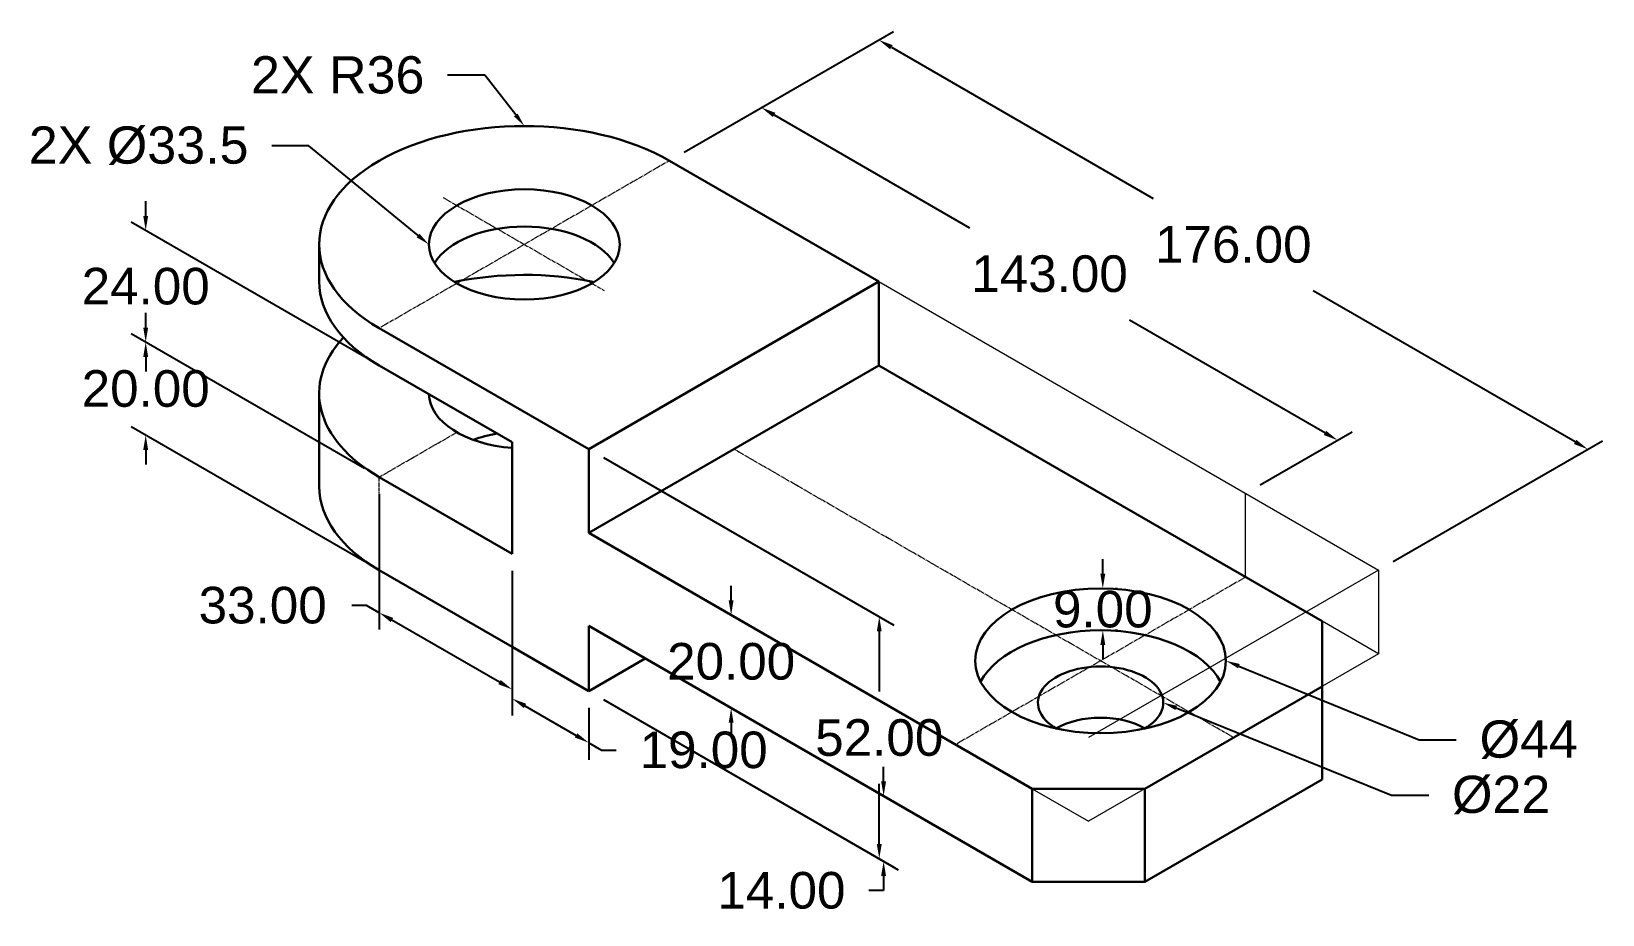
# Model space of a CAD drawing. Header units: millimetres. Extents: x -5178 to 8870, y -6672 to 7828.
# Drawn here: x 293 to 8870, y -6672 to -1850 of the extents above; entities outside this region: 1.
import ezdxf
from ezdxf import colors
from ezdxf.entities.mleader import LeaderData, LeaderLine
from ezdxf.math import Vec2, Vec3

# ---------------------------------------------------------------- set-up
doc = ezdxf.new("R2010")
doc.units = ezdxf.units.MM
doc.header["$PDMODE"] = 35
doc.linetypes.add('CENTER2', pattern=[28.575, 19.05, -3.175, 3.175, -3.175])
for name, color, linetype, lineweight in [('centerline', 4, 'CENTER2', 13), ('Construction', 5, 'Continuous', 9), ('dimension', 3, 'Continuous', 13), ('object', 7, 'Continuous', 30)]:
    doc.layers.add(name, color=color, linetype=linetype, lineweight=lineweight)
doc.styles.get("Standard").update_dxf_attribs({"font": 'arial.ttf'})
doc.dimstyles.new('Copy of ISO-25', dxfattribs={"dimtxt": 200, "dimasz": 80, "dimexe": 80, "dimexo": 80, "dimgap": 150, "dimtad": 0, "dimtih": 1, "dimtoh": 1, "dimlfac": 0.03937, "dimzin": 1, "dimdsep": 46, "dimtxsty": 'Standard', "dimcen": 0, "dimadec": 0, "dimazin": 0, "dimtfac": 1, "dimtofl": 0, "dimtmove": 0, "dimatfit": 3, "dimfxl": 25.4, "dimarcsym": 0})

# ---------------------------------------------------------------- blocks, each defined once
blk = doc.blocks.new('*D1')
at = {"layer": 'Defpoints', "color": 0, "transparency": 16777216}
for p in [(2917.7, -5210.1), (3335.7, -5451.4), (3335.7, -5733.7)]:
    blk.add_point(p, dxfattribs=at)
at = {"layer": 'dimension', "color": 0, "lineweight": -2, "transparency": 16777216}
for p, q in [((2917.7, -5302.4), (2917.7, -5584.8)), ((2987, -5532.4), (3266.4, -5693.7)), ((3335.7, -5543.7), (3335.7, -5826.1)), ((3335.7, -5733.7), (3404.9, -5773.7)), ((3404.9, -5773.7), (3484.9, -5773.7))]:
    blk.add_line(p, q, dxfattribs=at)
at = {"layer": 'dimension', "color": 0, "transparency": 16777216}
for points in [[(2993.7, -5520.8), (2980.3, -5543.9), (2917.7, -5492.4)], [(3273, -5682.1), (3259.7, -5705.2), (3335.7, -5733.7)]]:
    blk.add_solid(points, dxfattribs=at)
at = {"layer": 'dimension', "color": 0, "transparency": 16777216, "insert": (3962.6, -5773.7), "char_height": 200, "attachment_point": 5}
blk.add_mtext('19.00', dxfattribs=at)
blk = doc.blocks.new('*D2')
at = {"layer": 'Defpoints', "color": 0, "transparency": 16777216}
for p in [(916.9, -4054.9), (2191.8, -4283), (2191.8, -4791)]:
    blk.add_point(p, dxfattribs=at)
at = {"layer": 'dimension', "color": 0, "lineweight": -2, "transparency": 16777216}
for p, q in [((916.9, -3466.9), (916.9, -3386.9)), ((2111.8, -4236.8), (836.9, -3500.7)), ((2111.8, -4744.8), (836.9, -4008.7)), ((916.9, -4134.9), (916.9, -4214.9))]:
    blk.add_line(p, q, dxfattribs=at)
at = {"layer": 'dimension', "color": 0, "transparency": 16777216}
for points in [[(903.6, -3466.9), (930.3, -3466.9), (916.9, -3546.9)], [(903.6, -4134.9), (930.3, -4134.9), (916.9, -4054.9)]]:
    blk.add_solid(points, dxfattribs=at)
at = {"layer": 'dimension', "color": 0, "transparency": 16777216, "insert": (916.9, -3800.9), "char_height": 200, "attachment_point": 5}
blk.add_mtext('20.00', dxfattribs=at)
blk = doc.blocks.new('*D3')
at = {"layer": 'Defpoints', "color": 0, "transparency": 16777216}
for p in [(916.9, -2937.3), (2191.8, -3673.4), (2191.8, -4283)]:
    blk.add_point(p, dxfattribs=at)
at = {"layer": 'dimension', "color": 0, "lineweight": -2, "transparency": 16777216}
for p, q in [((916.9, -2857.3), (916.9, -2777.3)), ((2111.8, -3627.2), (836.9, -2891.1)), ((2111.8, -4236.8), (836.9, -3500.7)), ((916.9, -3626.9), (916.9, -3706.9))]:
    blk.add_line(p, q, dxfattribs=at)
at = {"layer": 'dimension', "color": 0, "transparency": 16777216}
for points in [[(903.6, -2857.3), (930.3, -2857.3), (916.9, -2937.3)], [(903.6, -3626.9), (930.3, -3626.9), (916.9, -3546.9)]]:
    blk.add_solid(points, dxfattribs=at)
at = {"layer": 'dimension', "color": 0, "transparency": 16777216, "insert": (916.9, -3242.1), "char_height": 200, "attachment_point": 5}
blk.add_mtext('24.00', dxfattribs=at)
blk = doc.blocks.new('*D4')
at = {"layer": 'Defpoints', "color": 0, "transparency": 16777216}
for p in [(3335.7, -5095.8), (3335.7, -5451.4), (4944.9, -6380.4)]:
    blk.add_point(p, dxfattribs=at)
at = {"layer": 'dimension', "color": 0, "lineweight": -2, "transparency": 16777216}
for p, q in [((3415.7, -5142), (5024.9, -6071)), ((3415.7, -5497.6), (5024.9, -6426.6)), ((4944.9, -5944.8), (4944.9, -5864.8)), ((4944.9, -6460.4), (4944.9, -6540.4)), ((4944.9, -6540.4), (4864.9, -6540.4))]:
    blk.add_line(p, q, dxfattribs=at)
at = {"layer": 'dimension', "color": 0, "transparency": 16777216}
for points in [[(4931.5, -5944.8), (4958.2, -5944.8), (4944.9, -6024.8)], [(4931.5, -6460.4), (4958.2, -6460.4), (4944.9, -6380.4)]]:
    blk.add_solid(points, dxfattribs=at)
at = {"layer": 'dimension', "color": 0, "transparency": 16777216, "insert": (4387.2, -6540.4), "char_height": 200, "attachment_point": 5}
blk.add_mtext('14.00', dxfattribs=at)
blk = doc.blocks.new('*D5')
at = {"layer": 'Defpoints', "color": 0, "transparency": 16777216}
for p in [(3335.7, -4587.8), (3335.7, -5095.8), (4112.6, -5544.3)]:
    blk.add_point(p, dxfattribs=at)
at = {"layer": 'dimension', "color": 0, "lineweight": -2, "transparency": 16777216}
for p, q in [((3415.7, -4634), (4192.6, -5082.5)), ((4112.6, -4956.3), (4112.6, -4876.3)), ((3415.7, -5142), (4192.6, -5590.5)), ((4112.6, -5624.3), (4112.6, -5704.3))]:
    blk.add_line(p, q, dxfattribs=at)
at = {"layer": 'dimension', "color": 0, "transparency": 16777216}
for points in [[(4099.3, -4956.3), (4125.9, -4956.3), (4112.6, -5036.3)], [(4099.3, -5624.3), (4125.9, -5624.3), (4112.6, -5544.3)]]:
    blk.add_solid(points, dxfattribs=at)
at = {"layer": 'dimension', "color": 0, "transparency": 16777216, "insert": (4112.6, -5290.3), "char_height": 200, "attachment_point": 5}
blk.add_mtext('20.00', dxfattribs=at)
blk = doc.blocks.new('*D6')
at = {"layer": 'Defpoints', "color": 0, "transparency": 16777216}
for p in [(3335.7, -4130.6), (3335.7, -5451.4), (4921.2, -6366.8)]:
    blk.add_point(p, dxfattribs=at)
at = {"layer": 'dimension', "color": 0, "lineweight": -2, "transparency": 16777216}
for p, q in [((3415.7, -4176.8), (5001.2, -5092.2)), ((4921.2, -5126), (4921.2, -5454.3)), ((3415.7, -5497.6), (5001.2, -6413)), ((4921.2, -6286.8), (4921.2, -5958.5))]:
    blk.add_line(p, q, dxfattribs=at)
at = {"layer": 'dimension', "color": 0, "transparency": 16777216}
for points in [[(4907.8, -5126), (4934.5, -5126), (4921.2, -5046)], [(4907.8, -6286.8), (4934.5, -6286.8), (4921.2, -6366.8)]]:
    blk.add_solid(points, dxfattribs=at)
at = {"layer": 'dimension', "color": 0, "transparency": 16777216, "insert": (4921.2, -5706.4), "char_height": 200, "attachment_point": 5}
blk.add_mtext('52.00', dxfattribs=at)
blk = doc.blocks.new('*D7')
at = {"layer": 'Defpoints', "color": 0, "transparency": 16777216}
for p in [(6129.3, -4891.1), (6141.5, -4891.1), (6129.3, -5119.7)]:
    blk.add_point(p, dxfattribs=at)
at = {"layer": 'dimension', "color": 0, "lineweight": -2, "transparency": 16777216}
for p, q in [((6141.5, -4811.1), (6141.5, -4731.1)), ((6209.3, -4891.1), (6221.5, -4891.1)), ((6209.3, -5119.7), (6221.5, -5119.7)), ((6141.5, -5199.7), (6141.5, -5279.7))]:
    blk.add_line(p, q, dxfattribs=at)
at = {"layer": 'dimension', "color": 0, "transparency": 16777216}
for points in [[(6128.1, -4811.1), (6154.8, -4811.1), (6141.5, -4891.1)], [(6128.1, -5199.7), (6154.8, -5199.7), (6141.5, -5119.7)]]:
    blk.add_solid(points, dxfattribs=at)
at = {"layer": 'dimension', "color": 0, "transparency": 16777216, "insert": (6141.5, -5005.4), "char_height": 200, "attachment_point": 5}
blk.add_mtext('9.00', dxfattribs=at)
blk = doc.blocks.new('*D8')
at = {"layer": 'Defpoints', "color": 0, "transparency": 16777216}
for p in [(3775.6, -2555.8), (7423.4, -4081.9), (6921.2, -4371.9)]:
    blk.add_point(p, dxfattribs=at)
at = {"layer": 'dimension', "color": 0, "lineweight": -2, "transparency": 16777216}
for p, q in [((3855.6, -2509.6), (4357.8, -2219.6)), ((4347.1, -2305.8), (5413.8, -2921.7)), ((7354.1, -4041.9), (6287.4, -3426.1)), ((7001.2, -4325.7), (7503.4, -4035.7))]:
    blk.add_line(p, q, dxfattribs=at)
at = {"layer": 'dimension', "color": 0, "transparency": 16777216}
for points in [[(4353.8, -2294.3), (4340.4, -2317.4), (4277.8, -2265.8)], [(7360.8, -4030.4), (7347.4, -4053.5), (7423.4, -4081.9)]]:
    blk.add_solid(points, dxfattribs=at)
at = {"layer": 'dimension', "color": 0, "transparency": 16777216, "insert": (5850.6, -3173.9), "char_height": 200, "attachment_point": 5}
blk.add_mtext('143.00', dxfattribs=at)
blk = doc.blocks.new('*D9')
at = {"layer": 'Defpoints', "color": 0, "transparency": 16777216}
for p in [(3775.6, -2555.8), (8789.5, -4131.4), (7647.1, -4791)]:
    blk.add_point(p, dxfattribs=at)
at = {"layer": 'dimension', "color": 0, "lineweight": -2, "transparency": 16777216}
for p, q in [((3855.6, -2509.6), (4998, -1850)), ((4987.3, -1936.2), (6417.1, -2761.7)), ((8720.2, -4091.4), (7290.4, -3265.9)), ((7727.1, -4744.8), (8869.5, -4085.2))]:
    blk.add_line(p, q, dxfattribs=at)
at = {"layer": 'dimension', "color": 0, "transparency": 16777216}
for points in [[(4994, -1924.6), (4980.6, -1947.7), (4918, -1896.2)], [(8726.9, -4079.8), (8713.6, -4102.9), (8789.5, -4131.4)]]:
    blk.add_solid(points, dxfattribs=at)
at = {"layer": 'dimension', "color": 0, "transparency": 16777216, "insert": (6853.8, -3013.8), "char_height": 200, "attachment_point": 5}
blk.add_mtext('176.00', dxfattribs=at)
blk = doc.blocks.new('*D10')
at = {"layer": 'Defpoints', "color": 0, "transparency": 16777216}
for p in [(2191.8, -4283), (2917.7, -4702.1), (2917.7, -5442.7)]:
    blk.add_point(p, dxfattribs=at)
at = {"layer": 'dimension', "color": 0, "lineweight": -2, "transparency": 16777216}
for p, q in [((2191.8, -4375.3), (2191.8, -5116)), ((2917.7, -4794.4), (2917.7, -5535.1)), ((2122.5, -4983.6), (2042.5, -4983.6)), ((2191.8, -5023.6), (2122.5, -4983.6)), ((2848.4, -5402.7), (2261.1, -5063.6))]:
    blk.add_line(p, q, dxfattribs=at)
at = {"layer": 'dimension', "color": 0, "transparency": 16777216}
for points in [[(2267.8, -5052), (2254.4, -5075.1), (2191.8, -5023.6)], [(2855.1, -5391.1), (2841.8, -5414.2), (2917.7, -5442.7)]]:
    blk.add_solid(points, dxfattribs=at)
at = {"layer": 'dimension', "color": 0, "transparency": 16777216, "insert": (1555.5, -4983.6), "char_height": 200, "attachment_point": 5}
blk.add_mtext('33.00', dxfattribs=at)
blk = doc.blocks.new('*D12')
at = {"layer": 'Defpoints', "color": 0, "transparency": 16777216}
for p in [(-5178.1, 7827.5), (-1674.9, 7304.7, -262), (-1674.9, 7304.7, -770), (-2030.5, 6949.1, -770), (-2030.5, 6949.1, -262)]:
    blk.add_point(p, dxfattribs=at)

msp = doc.modelspace()

# ---------------------------------------------------------------- linework, layer by layer
at = {"layer": 'centerline'}
for p, q in [((3775.602, -2555.771), (2191.815, -3470.171)), ((2539.795, -2756.678), (3419.962, -3264.842)), ((2191.815, -4282.971), (2615.258, -4038.496)), ((6855.189, -5705.371), (4127.555, -4130.571)), ((2191.815, -4790.971), (2191.815, -4282.971)), ((6921.18, -4829.071), (5337.393, -5743.471))]:
    msp.add_line(p, q, dxfattribs=at)
at = {"layer": 'Construction'}
for p, q in [((4919.449, -3216.171), (7647.082, -4790.971)), ((6921.18, -4829.071), (6921.18, -4371.871)), ((7647.082, -4790.971), (6063.295, -5705.371)), ((7647.082, -4790.971), (7647.082, -5248.171)), ((7647.082, -5248.171), (7339.124, -5070.371)), ((7647.082, -5248.171), (6063.295, -6162.571)), ((5755.337, -5984.771), (6063.295, -6162.571))]:
    msp.add_line(p, q, dxfattribs=at)
at = {"layer": 'object'}
for p, q in [((3775.602, -2555.771), (4919.449, -3216.171)), ((1863.802, -3012.971), (1863.802, -3216.171)), ((3335.662, -4130.571), (4919.449, -3216.171)), ((4919.449, -3216.171), (4919.449, -3673.371)), ((2191.815, -3470.171), (3335.662, -4130.571)), ((2917.718, -4092.471), (2191.815, -3673.371)), ((3335.662, -4587.771), (4919.449, -3673.371)), ((4919.449, -3673.371), (7339.124, -5070.371)), ((1863.802, -3825.771), (1863.802, -4333.771)), ((2917.718, -4702.071), (2917.718, -4092.471)), ((3335.662, -4130.571), (3335.662, -4587.771)), ((2191.815, -4282.971), (2917.718, -4702.071)), ((3335.662, -4587.771), (5755.337, -5984.771)), ((2917.718, -5210.071), (2191.815, -4790.971)), ((3335.662, -5095.771), (5755.337, -6492.771)), ((3335.662, -5095.771), (3335.662, -5451.371)), ((7339.124, -5070.371), (7339.124, -5425.971)), ((3335.662, -5451.371), (2917.718, -5210.071)), ((3335.662, -5451.371), (3643.62, -5273.571)), ((6371.254, -5984.771), (7339.124, -5425.971)), ((7339.124, -5425.971), (7339.124, -5933.971)), ((5755.337, -5984.771), (5755.337, -6492.771)), ((5755.337, -5984.771), (6371.254, -5984.771)), ((7339.124, -5933.971), (6371.254, -6492.771)), ((6371.254, -5984.771), (6371.254, -6492.771)), ((5755.337, -6492.771), (6371.254, -6492.771))]:
    msp.add_line(p, q, dxfattribs=at)
for centre, major_axis, start_param, end_param in [((2983.709, -3012.971), (-1119.907, 0), 3.92699082, 7.06858347), ((2983.709, -3216.171), (-521.068, 0), 3.48608898, 5.93868898), ((2983.709, -3825.771), (-1119.907, 0), 4.37171324, 5.06002358), ((2983.709, -3216.171), (-1119.907, 0), 6.28318531, 7.06858347), ((2983.709, -3825.771), (-1119.907, 0), 5.79230263, 7.06858347), ((2983.709, -3825.771), (-521.068, 0), 6.29644148, 7.72699463), ((2983.709, -4333.771), (-521.068, 0), 4.99985256, 5.27791545), ((2983.709, -4333.771), (-1119.907, 0), 6.28318531, 7.06858347), ((6129.286, -5514.871), (-684.387, 0), 3.4350578, 5.98972016), ((6129.286, -5514.871), (-342.194, 0), 2.34092582, 7.08385214), ((6129.286, -5794.271), (-342.194, 0), 3.92019567, 5.50458229)]:
    msp.add_ellipse(centre, major_axis=major_axis, ratio=0.57735027, start_param=start_param, end_param=end_param, dxfattribs=at)
for centre, major_axis in [((2983.709, -3012.971), (-521.068, 0)), ((6129.286, -5286.271), (-684.387, 0))]:
    msp.add_ellipse(centre, major_axis=major_axis, ratio=0.57735027, dxfattribs=at)

# ---------------------------------------------------------------- dimensions: what is measured, and where the dimension line sits
at = {"layer": 'dimension'}
for p1, p2, distance, picture, middle in [((3775.602, -2555.771), (7647.082, -4790.971), 1142.419, '*D9', (6853.761, -3013.795)), ((3775.602, -2555.771), (6921.18, -4371.871), 502.199, '*D8', (5850.59, -3173.876)), ((2191.815, -4282.971), (2191.815, -3673.371), 1274.875, '*D3', (916.941, -3242.122)), ((2191.815, -4282.971), (2191.815, -4790.971), -1274.875, '*D2', (916.941, -3800.922)), ((3335.662, -4130.571), (3335.662, -5451.371), 1585.514, '*D6', (4921.176, -5706.368)), ((3335.662, -4587.771), (3335.662, -5095.771), 776.944, '*D5', (4112.606, -5290.34))]:
    dim = msp.add_aligned_dim(p1=p1, p2=p2, distance=distance, dimstyle='Copy of ISO-25', dxfattribs=at)
    dim.commit()
    dim.dimension.update_dxf_attribs({"geometry": picture, "text_midpoint": middle})
for base, p1, p2, angle, picture, middle in [((2917.718, -5442.697), (2191.815, -4282.971), (2917.718, -4702.071), 330, '*D10', (1555.494, -4983.597)), ((6141.472, -4891.14), (6129.286, -5119.74), (6129.286, -4891.14), 90, '*D7', (6141.472, -5005.44)), ((4944.852, -6380.437), (3335.662, -5095.771), (3335.662, -5451.371), 270, '*D4', (4387.157, -6540.437)), ((3335.662, -5733.686), (2917.718, -5210.071), (3335.662, -5451.371), 330, '*D1', (3962.638, -5773.686))]:
    dim = msp.add_linear_dim(base=base, p1=p1, p2=p2, angle=angle, dimstyle='Copy of ISO-25', dxfattribs=at)
    dim.commit()
    dim.dimension.update_dxf_attribs({"geometry": picture, "text_midpoint": middle, "dimtype": 161})
at = {"layer": 'object'}
dim = msp.add_angular_dim_2l(base=(-5178.103740049, 7827.504646478), line1=((-1674.903740049, 7304.704646478, -262), (-1674.903740049, 7304.704646478, -770)), line2=((-2030.503740049, 6949.104646478, -770), (-2030.503740049, 6949.104646478, -262)), dimstyle='Copy of ISO-25', dxfattribs=at)
dim.commit()
dim.dimension.update_dxf_attribs({"geometry": '*D12', "text_midpoint": (-5178.103740049, 7827.504646478)})

# ---------------------------------------------------------------- leaders
at = {"layer": 'dimension'}
ml = msp.add_multileader_mtext('Standard', dxfattribs=at)
ml.set_content('2X R36', color=256)
ml.set_leader_properties(linetype='Continuous')
ml.build(insert=Vec2(0, 0))
ml.multileader.update_dxf_attribs({"arrow_head_size": 76.2})
ctx = ml.context
ctx.base_point, ctx.char_height, ctx.arrow_head_size, ctx.landing_gap_size, ctx.plane_origin = Vec3(1385.724, -2088.803), 203.2, 76.2, 127, Vec3(2983.709, -2366.393)
ctx.text_align_type = 2
notes = []
notes.append((ctx, [(0, (1, 1, 0), (2768.413, -2088.803), (-1, 0), 203.2, [(0, [(2983.709, -2366.393)], 0, [])])]))
ctx.mtext.insert, ctx.mtext.alignment, ctx.mtext.flow_direction = Vec3(2438.213, -1985.401), 3, 5
ml = msp.add_multileader_mtext('Standard', dxfattribs=at)
ml.set_content('2X %%C33.5', color=256)
ml.set_leader_properties(linetype='Continuous')
ml.build(insert=Vec2(0, 0))
ml.multileader.update_dxf_attribs({"arrow_head_size": 76.2})
ctx = ml.context
ctx.base_point, ctx.char_height, ctx.arrow_head_size, ctx.landing_gap_size, ctx.plane_origin = Vec3(171.37, -2474.505), 203.2, 76.2, 127, Vec3(2983.709, -2712.133)
ctx.text_align_type = 2
notes.append((ctx, [(0, (1, 1, 0), (1808.267, -2474.505), (-1, 0), 203.2, [(0, [(2462.641, -3012.971)], 0, [])])]))
ctx.mtext.insert, ctx.mtext.alignment, ctx.mtext.flow_direction = Vec3(1478.067, -2368.816), 3, 5
ml = msp.add_multileader_mtext('Standard', dxfattribs=at)
ml.set_content('%%C44', color=256)
ml.set_leader_properties(linetype='Continuous')
ml.build(insert=Vec2(0, 0))
ml.multileader.update_dxf_attribs({"arrow_head_size": 76.2})
ctx = ml.context
ctx.base_point, ctx.char_height, ctx.arrow_head_size, ctx.landing_gap_size, ctx.plane_origin = Vec3(8071.122, -5717.551), 203.2, 76.2, 127, Vec3(6813.674, -5286.271)
notes.append((ctx, [(0, (1, 1, 0), (7867.922, -5717.551), (1, 0), 203.2, [(0, [(6813.674, -5286.271)], 0, [])])]))
ctx.mtext.insert, ctx.mtext.flow_direction = Vec3(8198.122, -5611.862), 5
ml = msp.add_multileader_mtext('Standard', dxfattribs=at)
ml.set_content('%%C22', color=256)
ml.set_leader_properties(linetype='Continuous')
ml.build(insert=Vec2(0, 0))
ml.multileader.update_dxf_attribs({"arrow_head_size": 76.2})
ctx = ml.context
ctx.base_point, ctx.char_height, ctx.arrow_head_size, ctx.landing_gap_size, ctx.plane_origin = Vec3(7920.619, -6019.231), 203.2, 76.2, 127, Vec3(6471.48, -5514.871)
notes.append((ctx, [(0, (1, 1, 0), (7717.419, -6019.231), (1, 0), 203.2, [(0, [(6471.48, -5514.871)], 0, [])])]))
ctx.mtext.insert, ctx.mtext.flow_direction = Vec3(8047.619, -5913.542), 5
for ctx, leaders in notes:
    for number, flags, end, landing, length, lines in leaders:
        leader = LeaderData()
        leader.index, (leader.has_last_leader_line, leader.has_dogleg_vector, leader.attachment_direction) = number, flags
        leader.last_leader_point, leader.dogleg_vector, leader.dogleg_length = Vec3(end), Vec3(landing), length
        for number, points, colour, breaks in lines:
            line = LeaderLine()
            line.index, line.vertices, line.color, line.breaks = number, Vec3.list(points), colors.encode_raw_color(colour), breaks
            leader.lines.append(line)
        ctx.leaders.append(leader)

doc.saveas('drawing.dxf')
